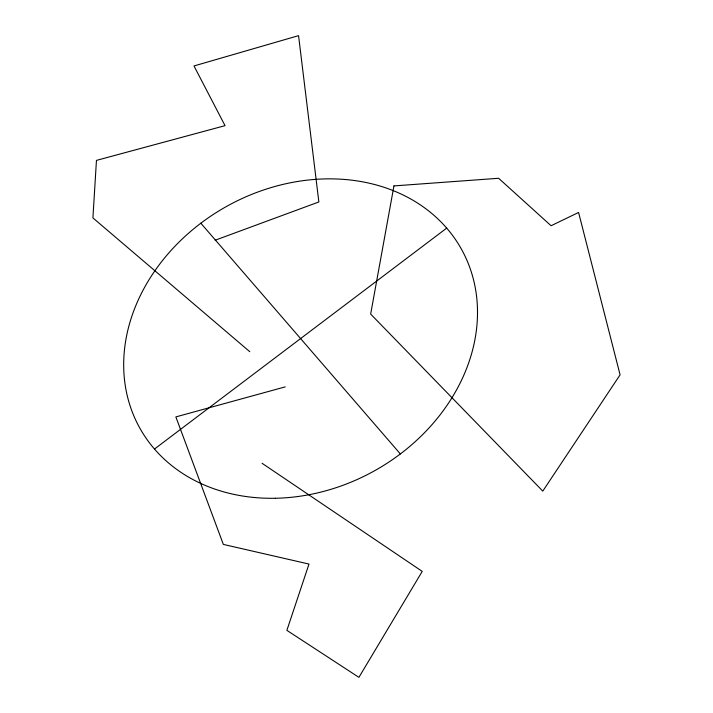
<?xml version="1.0" encoding="UTF-8"?>
<svg xmlns="http://www.w3.org/2000/svg" width="713" height="713" viewBox="0 0 713 713"><rect width="100%" height="100%" fill="white"/><g stroke="black" fill="none" stroke-linecap="round" stroke-linejoin="round"><path stroke-width="1.07" d="M154.498 449.038L446.695 228.115M215.139 240.228L318.863 201.957L298.56 35.65L193.989 65.953L225.041 125.657L96.451 160.389L92.913 217.902L249.791 351.705M285.236 386.874L175.861 416.909L223.347 544.411L308.996 564.063L286.876 630.354L358.906 677.35L422.23 571.389L262.045 463.272M200.834 223.214L400.358 453.94M393.941 185.915L370.662 314.076L542.78 491.114L620.087 374.833L578.582 212.456L551.078 225.736L498.619 178.277L393.941 185.915M275.378 498.262A184.016 151.468 -29 0 0 464.849 255.753A184.016 151.468 -29 0 0 161.566 261.716A184.016 151.468 -29 0 0 275.378 498.262"/></g></svg>
